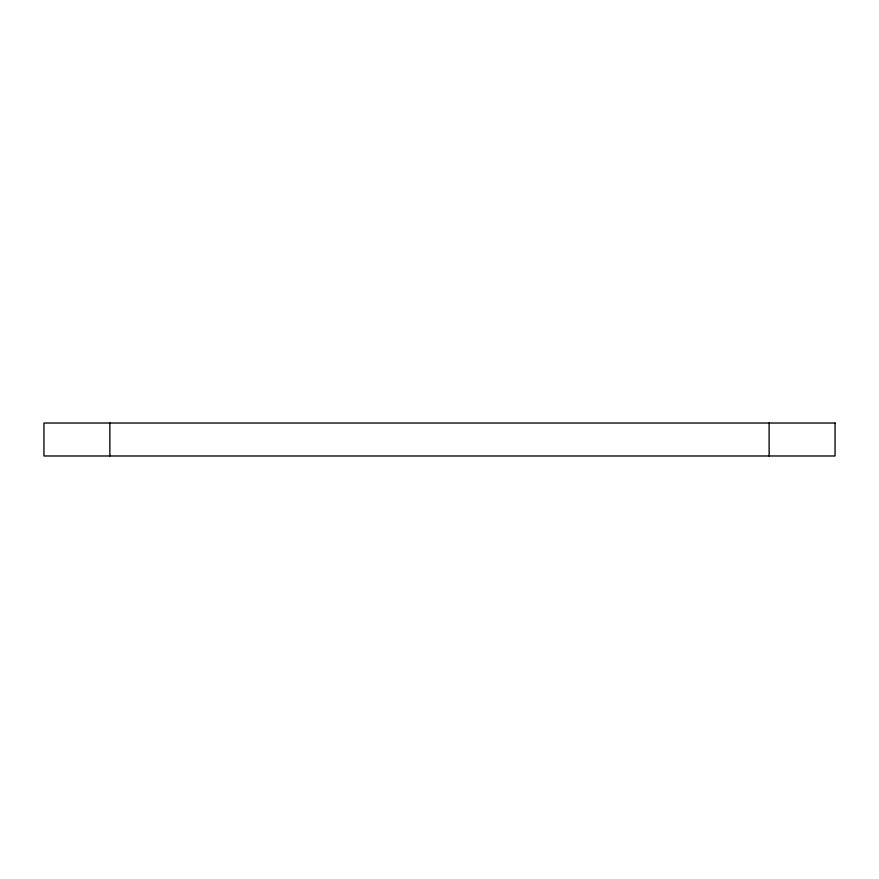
<?xml version="1.0" encoding="UTF-8"?>
<svg xmlns="http://www.w3.org/2000/svg" width="879" height="879" viewBox="0 0 879 879"><rect width="100%" height="100%" fill="white"/><g stroke="black" fill="none" stroke-linecap="round" stroke-linejoin="round"><path stroke-width="1.32" d="M769.125 423.019L769.125 455.981M109.875 423.019L109.875 455.981M835.05 423.019L43.95 423.019L43.95 455.981L835.05 455.981L835.05 423.019"/></g></svg>
